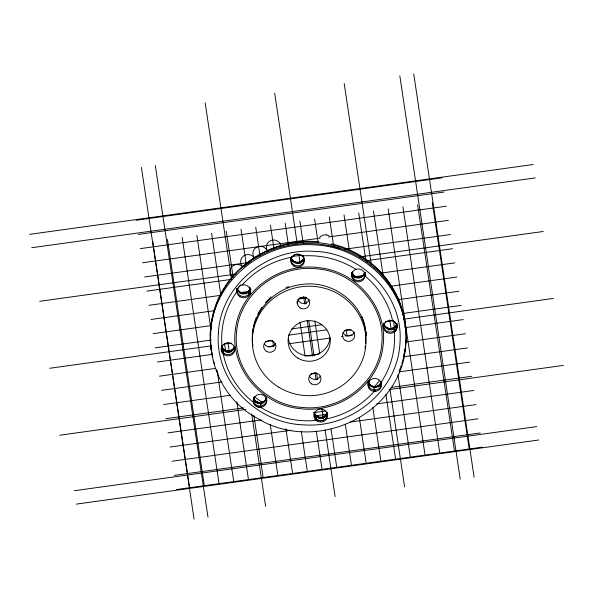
<?xml version="1.0" encoding="UTF-8"?>
<svg xmlns="http://www.w3.org/2000/svg" width="593" height="593" viewBox="0 0 593 593"><rect width="100%" height="100%" fill="white"/><g stroke="black" fill="none" stroke-linecap="round" stroke-linejoin="round"><path stroke-width="0.89" d="M221.382 350.285L221.389 347.794M260.542 407.265A6.745 6.501 0.2 0 1 253.426 402.306A85.348 82.205 0.2 0 1 223.213 353.88L223.242 350.144A6.679 6.434 0.2 0 1 221.486 347.016M253.441 402.299L253.456 398.726M253.441 398.57A6.745 6.501 0.2 0 0 260.549 403.529L260.542 407.28A86.83 83.635 0.2 0 0 316.314 420.422M316.314 420.437L316.328 416.701A6.797 6.545 0.2 0 0 326.587 415.152L326.573 418.888A86.815 83.613 0.2 0 0 374.198 391.387M374.198 387.644L374.183 391.373A6.834 6.582 0.2 0 0 375.673 391.328A6.745 6.501 0.2 0 0 381.44 383.99A6.664 6.419 0.2 0 0 381.002 382.507A85.333 82.19 0.2 0 0 394.352 332.036L394.345 328.3A6.708 6.464 0.2 0 0 396.954 324.23M405.975 340.627C405.019 412.876 317.663 454.942 257.799 418.599C193.963 384.397 195.245 288.858 259.571 255.887M210.3 334.63C211.649 282.928 261.506 241.625 312.14 244.79C359.647 245.472 404.033 284.922 405.916 333.192M405.123 349.551L405.953 340.634A96.689 93.153 -1.1 0 0 367.527 261.061M252.44 331.354L252.596 329.634M252.433 332.302L252.677 329.723M365.622 343.621L365.925 331.413M403.522 357.675L405.145 349.544M253.945 324.401L252.507 333.918L252.44 331.228M364.94 347.95L365.288 346.208M400.586 367.586L401.365 365.118M401.839 363.494L403.366 358.572M254.212 323.533L256.272 317.492M215.689 306.418L219.44 297.59M399.222 370.795L400.268 368.372M257.725 314.09L261.876 307.174M248.215 292.972L250.839 289.554M248.689 292.705L249.631 291.326M248.682 293.372L250.839 290.629M249.631 291.074L250.839 289.68M249.623 294.499L250.832 293.105M265.36 302.667L271.105 296.871M319.709 237.193L322.807 235.154L326.298 234.835M243.501 266.872L251.306 260.95M259.578 255.865L268.14 251.706M268.147 251.691C299.976 237.904 338.655 241.774 366.882 262.047M286.004 287.538L288.539 286.589M29.65 234.346L533.27 164.506M136.123 220.262L442.007 177.848M31.659 247.733L535.271 177.9M138.251 234.435L444.135 192.021M140.371 248.608L446.255 206.194M142.49 262.781L320.161 238.141M328.403 237L448.375 220.366M144.618 276.953L248.104 262.603M291.148 256.636L301.222 255.242M344.266 249.268L450.502 234.539M39.679 301.303L235.984 274.085M359.825 256.91L543.299 231.47M146.738 291.126L230.996 279.444M366.533 260.653L452.622 248.712M148.858 305.306L220.292 295.396M239.528 292.727L250.513 291.207M353.087 276.983L365.911 275.204M380.565 273.173L454.742 262.884M299.257 298.212L306.055 297.263M150.978 319.479L214.177 310.71M298.427 299.028L306.67 297.886M390.928 286.204L456.869 277.057M153.105 333.651L211.716 325.52M398.548 299.613L458.989 291.23M155.225 347.824L211.093 340.078M291.682 328.9L321.91 324.712M402.499 313.534L461.109 305.41M49.701 368.268L211.152 345.875M223.998 344.096L231.337 343.08M288.213 335.193L326.743 329.849M385.45 321.71L393.708 320.561M403.796 319.167L553.321 298.427M265.545 341.62L272.343 340.671M344.333 330.694L351.13 329.745M157.345 361.997L212.301 354.377M226.949 352.346L231.529 351.708M268.162 346.631L274.574 345.741M289.228 343.71L330.442 337.995M341.427 336.468L343.258 336.216M345.096 335.964L352.42 334.949M388.133 329.99L393.633 329.234M405.538 327.581L463.237 319.583M159.473 376.17L215.333 368.423M305.084 355.978L318.826 354.073M405.827 342.005L465.357 333.755M161.593 390.342L222.041 381.959M403.373 356.816L467.477 347.928M310.621 374.101L316.566 373.271M163.712 404.515L230.573 395.249M399.082 371.878L469.604 362.101M165.84 418.688L243.686 407.895M391.128 387.451L471.724 376.273M59.73 435.225L245.954 409.407M389.052 389.557L563.35 365.392M167.96 432.86L261.372 419.911M313.578 412.669L325.483 411.023M376.77 403.907L473.844 390.446M170.08 447.04L290.97 430.273M350.5 422.016L475.971 404.619M172.207 461.213L478.091 418.791M174.327 475.386L480.211 432.964M74.303 490.73L536.702 426.612M176.447 489.559L482.339 447.144M76.304 504.117L538.703 439.999M295.321 243.041L294.284 243.182A98.349 94.724 -0.5 0 0 230.217 279.266L229.802 279.859A96.622 93.094 -0.5 0 0 211.931 353.539M297.686 263.618L299.45 263.388M326.283 234.835L328.945 235.762M330.931 245.991L340.345 248.6M352.242 275.419L353.658 276.316M352.242 275.545L354.948 277.465M352.242 275.797L353.658 276.709M366.882 260.705L367.475 261.128M366.859 262.032L374.657 268.221M374.635 268.214C395.494 286.426 407.502 314.179 405.968 341.887M361.708 316.232L362.701 318.634M217.423 372.056L216.393 369.558L218.083 373.723M363.027 319.442L364.48 324.275M213.621 361.211L214.369 363.717M364.636 325.068L365.918 333.889M211.723 352.917L212.516 357.053M413.729 73.917L474.133 477.313M432.312 202.717L469.078 448.241M399.823 75.845L460.227 479.248M417.598 204.755L454.364 450.28M402.884 206.794L439.65 452.318M388.163 208.832L424.929 454.364M373.449 210.878L383.189 275.923M389.779 319.894L391.284 329.975M398.007 374.865L410.215 456.402M344.207 83.554L371.329 264.671M389.957 389.082L404.611 486.957M358.735 212.917L365.866 260.557M385.902 394.315L395.501 458.441M344.022 214.955L349.373 250.683M352.524 271.757L353.213 276.338M368.853 380.78L369.676 386.273M372.827 407.347L380.788 460.479M329.308 217.001L333.562 245.398M346.179 329.686L347.142 336.098M359.351 417.635L366.074 462.525M314.594 219.039L318.159 242.856M345.319 424.254L351.36 464.564M299.873 221.078L303.171 243.063M314.831 320.939L319.768 353.917M331.02 429.043L336.639 466.602M274.685 93.197L297.152 243.212M298.798 254.189L300.162 263.336M305.232 297.182L306.188 303.586M308.797 320.969L314.001 355.726M316.603 373.108L317.559 379.513M321.947 408.785L323.311 417.932M325.097 429.821L335.097 496.593M303.66 296.774L304.758 304.076M307.211 320.494L312.541 356.082M315.002 372.5L316.091 379.802M285.159 223.116L288.317 244.19M296.96 301.904L297.234 303.742M299.976 322.066L305.054 355.956M316.299 431.081L321.925 468.64M270.445 225.162L274.01 248.978M301.311 431.289L307.211 470.686M255.731 227.201L259.986 255.598M272.743 340.805L273.566 346.297M285.915 428.754L292.497 472.725M241.017 229.239L246.228 264.055M249.66 286.96L250.209 290.622M266.257 397.807L266.672 400.557M270.238 424.38L277.783 474.763M226.304 231.285L233.16 277.087M253.878 415.426L263.07 476.809M205.171 102.834L231.604 279.377M251.736 413.847L265.575 506.237M211.59 233.323L220.781 294.706M227.912 342.339L229.417 352.42M236.829 401.891L248.356 478.847M196.869 235.362L211.004 329.723M217.446 372.782L233.635 480.886M182.155 237.4L218.921 482.924M167.441 239.446L204.207 484.97M155.307 165.454L207.973 517.155M152.727 241.484L189.493 487.009M141.401 167.382L194.067 519.083M365.918 335.149C364.784 303.305 331.88 279.385 301.17 284.581C272.083 287.761 247.933 316.462 252.937 345.904M210.352 342.072L210.804 346.253M210.952 347.928L211.234 350.441M210.33 333.37L210.374 342.065M303.979 258.378A6.745 6.501 0.2 0 1 291.03 257.762A6.745 6.501 0.2 0 0 303.979 258.348M266.62 397.903A6.745 6.501 0.2 0 1 253.485 397.91M250.038 288.999A6.745 6.501 0.2 0 1 237.089 288.383M364.903 272.483A6.745 6.501 0.2 0 1 351.938 273.069M396.85 323.948A6.745 6.501 0.2 0 1 383.715 323.956M381.114 382.611A6.745 6.501 0.2 0 1 368.164 381.996A6.745 6.501 0.2 0 0 381.321 382.685M327.173 413.232A6.745 6.501 0.2 0 1 314.223 412.617M234.487 347.061A6.745 6.501 0.2 0 1 221.537 346.445M396.969 324A6.745 6.501 0.2 0 1 383.597 324.06M364.991 272.528A6.745 6.501 0.2 0 1 351.745 273.165M304.157 258.429A6.745 6.501 0.2 0 1 290.918 257.866M250.216 289.058A6.745 6.501 0.2 0 1 236.97 288.494M234.672 347.113A6.745 6.501 0.2 0 1 221.537 347.12M266.62 398.578A6.745 6.501 0.2 0 1 253.485 398.585M327.351 413.306A6.745 6.501 0.2 0 1 314.053 412.172M396.806 323.867A6.708 6.464 0.2 0 1 394.33 330.775M396.836 324.112A6.745 6.501 0.2 0 1 389.594 332.08A6.745 6.501 0.2 0 1 384.138 322.889M364.851 272.587A6.745 6.501 0.2 0 1 358.669 280.615A6.745 6.501 0.2 0 1 351.612 273.277M236.904 289.34A6.745 6.501 0.2 0 1 237.141 288.22M221.663 346.053A6.679 6.434 0.2 0 0 223.235 352.62A85.348 82.205 0.2 0 0 223.561 354.251M234.776 347.172A6.745 6.501 0.2 0 1 227.467 354.57A6.745 6.501 0.2 0 1 221.708 345.986M266.435 397.495A6.745 6.501 0.2 0 1 260.023 406.064A6.745 6.501 0.2 0 1 253.663 397.458M314.638 419.303A86.83 83.635 0.2 0 0 316.321 419.162A6.797 6.545 0.2 0 0 326.58 417.628M261.832 406.828A86.83 83.635 0.2 0 1 260.535 406.035M327.343 412.802A6.745 6.501 0.2 0 1 320.45 420.785A6.745 6.501 0.2 0 1 314.401 412.187M375.68 390.068A6.834 6.582 0.2 0 1 374.19 390.112M381.447 382.73A6.745 6.501 0.2 0 1 374.428 390.098A6.745 6.501 0.2 0 1 368.194 382.1M375.68 391.373A6.745 6.501 0.2 0 1 368.023 385.887A6.745 6.501 0.2 0 1 373.716 378.512A6.745 6.501 0.2 0 1 381.373 383.997M394.33 332.036A6.708 6.464 0.2 0 0 392.64 320.769A85.333 82.19 0.2 0 0 365.051 276.019A6.664 6.419 0.2 0 0 365.021 274.47M355.926 269.348A86.815 83.613 0.2 0 0 302.171 255.917A6.797 6.545 0.2 0 0 291.867 257.199A86.83 83.635 0.2 0 0 242.218 284.966M236.889 291.689A85.348 82.205 0.2 0 0 222.079 346.342A6.679 6.434 0.2 0 0 223.235 353.88M304.261 258.489A6.745 6.501 0.2 0 1 297.286 265.901A6.745 6.501 0.2 0 1 291.015 257.925M303.09 255.657A6.745 6.501 0.2 0 1 303.446 256.198M249.801 287.397A6.745 6.501 0.2 0 1 244.279 296.515A6.745 6.501 0.2 0 1 237.074 288.561M316.328 416.686A86.83 83.635 0.2 0 1 313.801 416.886M261.839 404.352A86.83 83.635 0.2 0 1 260.542 403.559M405.731 343.555A96.689 93.153 -1.1 0 1 405.501 345.786M405.108 348.758A96.689 93.153 -1.1 0 1 403.507 356.86M295.329 243.086A98.327 94.665 -0.7 0 1 366.889 260.69M223.568 351.775A85.348 82.205 0.2 0 1 223.227 350.152M379.713 380.061A85.333 82.19 0.2 0 1 373.301 388.015M327.885 413.914A85.333 82.19 0.2 0 1 315.446 415.678M263.329 402.973A85.333 82.19 0.2 0 1 254.182 396.487M225.963 351.642A85.333 82.19 0.2 0 1 224.465 343.147M236.837 290.17A85.333 82.19 0.2 0 1 240.795 284.588M393.507 320.791A85.333 82.19 0.2 0 1 394.345 327.736M381.855 382.789A88.72 85.459 0.2 0 1 378.668 386.895M323.748 418.028A88.72 85.459 0.2 0 1 319.212 418.636M258.274 403.692A88.72 85.459 0.2 0 1 253.315 400.09M222.353 351.204A88.72 85.459 0.2 0 1 221.53 346.853M245.954 264.204A95.955 92.419 0.2 0 1 318.671 241.759M331.524 243.849A95.955 92.419 0.2 0 1 404.515 323.126M404.789 325.698A95.955 92.419 0.2 0 1 404.923 327.41M252.373 333.733A56.824 54.726 0.2 0 1 252.514 329.834M365.992 332.154A56.824 54.726 0.2 0 1 365.992 335.275M303.979 258.096A6.745 6.501 0.2 0 1 291.03 257.481M266.62 397.629A6.745 6.501 0.2 0 1 253.493 397.636M250.038 288.606A6.745 6.501 0.2 0 1 237.259 288.569M364.903 272.209A6.745 6.501 0.2 0 1 351.938 272.787M396.665 324.297A6.745 6.501 0.2 0 1 383.886 324.26M381.114 382.352A6.745 6.501 0.2 0 1 368.335 382.307M327.173 412.854A6.745 6.501 0.2 0 1 314.223 412.239M234.487 346.786A6.745 6.501 0.2 0 1 221.537 346.171M303.979 257.97A6.745 6.501 0.2 0 1 291.2 257.933M266.62 397.503A6.745 6.501 0.2 0 1 253.493 397.51M364.717 272.706A6.745 6.501 0.2 0 1 351.938 272.661M396.665 324.171A6.745 6.501 0.2 0 1 383.886 324.134M381.114 382.226A6.745 6.501 0.2 0 1 368.335 382.181M234.487 346.66A6.745 6.501 0.2 0 1 221.537 346.045M267.48 250.995A7.435 7.16 0.2 0 1 271.386 240.328A7.435 7.16 0.2 0 1 281.149 246.606M254.664 258.125A7.435 7.16 0.2 0 1 256.48 247.281A7.435 7.16 0.2 0 1 267.243 250.935M242.745 266.739A7.435 7.16 0.2 0 1 243.545 255.946A7.435 7.16 0.2 0 1 254.523 258.244M232.79 277.324A7.435 7.16 0.2 0 1 231.796 266.717A7.435 7.16 0.2 0 1 242.856 266.902M252.41 333.392A56.824 54.726 0.2 0 1 252.67 329.908M365.429 327.788A56.824 54.726 0.2 0 1 365.651 329.411M365.933 332.688A56.824 54.726 0.2 0 1 366.007 335.23M330.064 338.329A21.074 20.295 0.2 0 1 309.272 355.882A21.074 20.295 0.2 0 1 288.331 338.477M320.45 376.014A6.16 5.93 0.2 0 1 309.249 375.94M275.374 343.532A6.16 5.93 0.2 0 1 264.174 343.458M309.324 299.569A6.16 5.93 0.2 0 1 297.671 299.517M354.399 332.05A6.16 5.93 0.2 0 1 342.962 332.532M365.066 274.285L365.066 274.752A6.664 6.419 0.2 0 0 365.095 274.255M218.372 333.392C214.622 381.136 257.065 423.758 304.039 424.87C351.041 428.494 397.933 390.839 399.978 342.836C403.729 295.092 361.293 252.477 314.312 251.358C267.31 247.733 220.418 285.389 218.372 333.392M236.563 332.325C232.382 370.447 265.368 405.582 302.956 407.495C340.56 411.423 378.971 382.322 381.796 343.903C385.976 305.78 352.983 270.645 315.394 268.733C277.798 264.804 239.379 293.906 236.563 332.325M235.443 329.285C229.461 367.927 261.565 405.13 299.776 408.57C337.988 414.077 378.312 385.984 382.9 346.942C388.882 308.301 356.778 271.105 318.567 267.665C280.363 262.15 240.039 290.244 235.443 329.285M386.666 332.369A6.745 6.501 0.2 0 0 397.006 327.121A6.745 6.501 0.2 0 0 387.118 321.117A6.745 6.501 0.2 0 0 386.666 332.369M354.688 280.882A6.745 6.501 0.2 0 0 365.036 275.656A6.745 6.501 0.2 0 0 355.163 269.637A6.745 6.501 0.2 0 0 354.688 280.882M293.987 266.168A6.745 6.501 0.2 0 0 304.32 260.92A6.745 6.501 0.2 0 0 294.432 254.923A6.745 6.501 0.2 0 0 293.987 266.168M240.046 296.804A6.745 6.501 0.2 0 0 250.379 291.556A6.745 6.501 0.2 0 0 240.491 285.559A6.745 6.501 0.2 0 0 240.046 296.804M224.495 354.859A6.745 6.501 0.2 0 0 234.835 349.611A6.745 6.501 0.2 0 0 224.94 343.606A6.745 6.501 0.2 0 0 224.495 354.859M317.181 421.052A6.745 6.501 0.2 0 0 327.514 415.804A6.745 6.501 0.2 0 0 317.626 409.807A6.745 6.501 0.2 0 0 317.181 421.052M256.443 406.324A6.745 6.501 0.2 0 0 266.783 401.076A6.745 6.501 0.2 0 0 256.888 395.079A6.745 6.501 0.2 0 0 256.443 406.324M278.829 387.222A56.824 54.726 0.2 0 0 365.948 343.139A56.824 54.726 0.2 0 0 282.735 292.497A56.824 54.726 0.2 0 0 278.829 387.222M297.916 358.113A21.074 20.295 0.2 0 0 330.227 341.768A21.074 20.295 0.2 0 0 299.369 322.985A21.074 20.295 0.2 0 0 297.916 358.113M311.562 383.893A6.16 5.93 0.2 0 0 321.006 379.12A6.16 5.93 0.2 0 0 311.985 373.627A6.16 5.93 0.2 0 0 311.562 383.893M266.479 351.412A6.16 5.93 0.2 0 0 275.93 346.631A6.16 5.93 0.2 0 0 266.909 341.145A6.16 5.93 0.2 0 0 266.479 351.412M300.199 308.004A6.16 5.93 0.2 0 0 309.642 303.231A6.16 5.93 0.2 0 0 300.621 297.738A6.16 5.93 0.2 0 0 300.199 308.004M345.274 340.486A6.16 5.93 0.2 0 0 354.718 335.712A6.16 5.93 0.2 0 0 345.697 330.219A6.16 5.93 0.2 0 0 345.274 340.486"/></g></svg>
